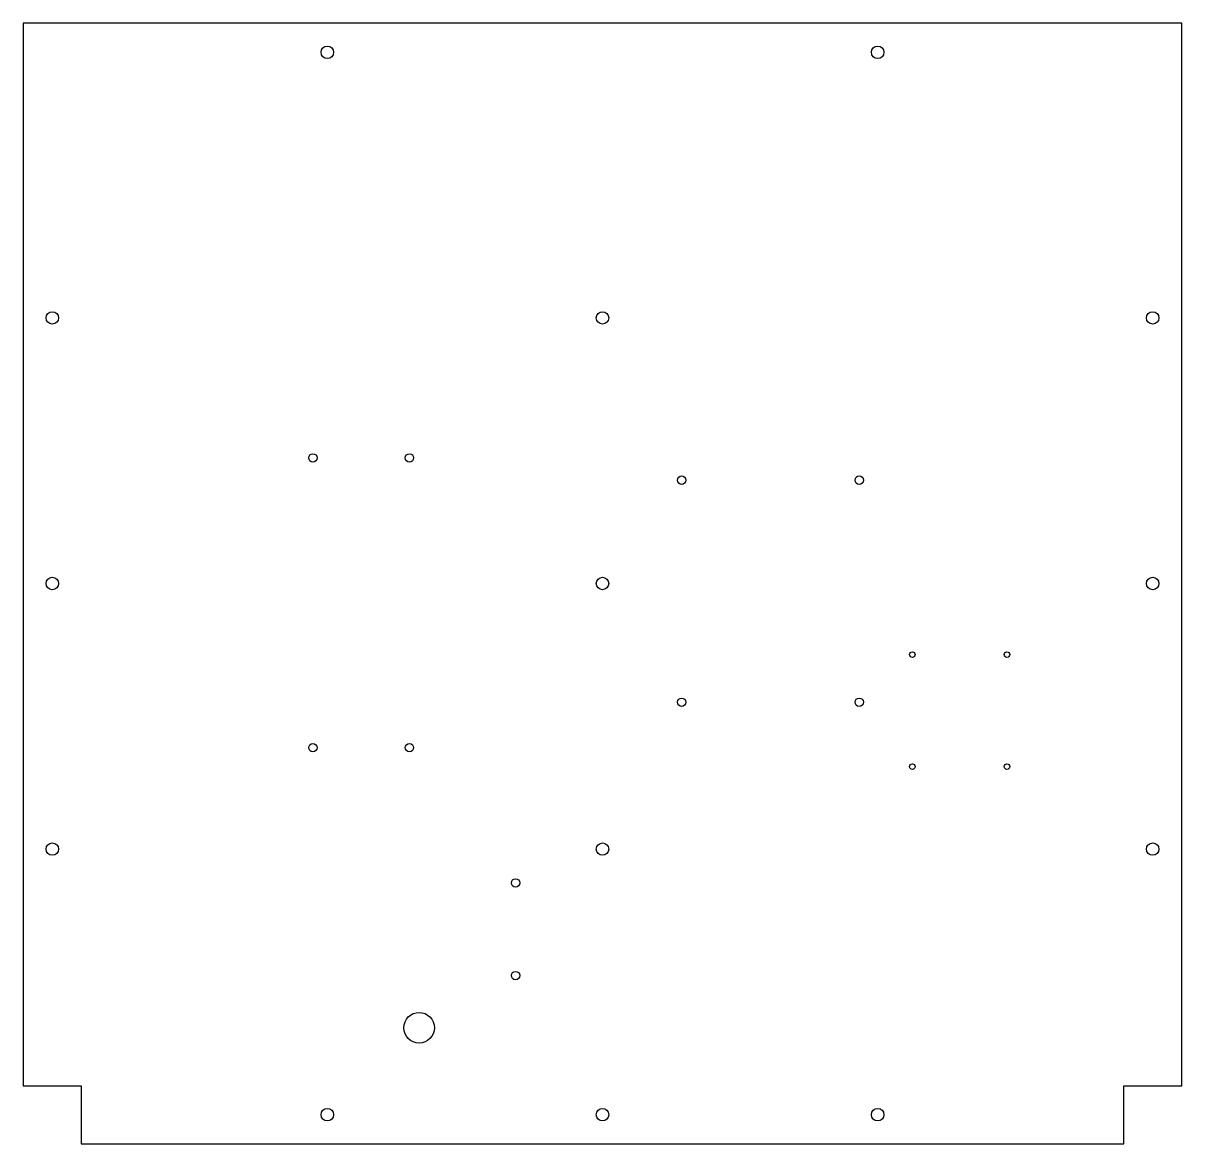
# Model space of a CAD drawing. Header units: inches. Extents: x -11.8 to 11.8, y -11.4 to 11.4.
import ezdxf

# ---------------------------------------------------------------- set-up
doc = ezdxf.new("R2010")
doc.units = ezdxf.units.IN
doc.layers.add('CUTOUTS', color=1, linetype='CONTINUOUS')
doc.layers.add('PERIMETER', color=5, linetype='CONTINUOUS')

msp = doc.modelspace()

# ---------------------------------------------------------------- linework, layer by layer
at = {"layer": 'CUTOUTS'}
for centre, radius in [((-5.61, 10.827), 0.127), ((5.61, 10.827), 0.127), ((-11.22, 5.413), 0.127), ((0, 5.413), 0.127), ((11.22, 5.413), 0.127), ((-5.906, 2.559), 0.0856), ((-3.937, 2.559), 0.0856), ((1.614, 2.106), 0.0856), ((5.236, 2.106), 0.0856), ((-11.22, 0), 0.127), ((0, 0), 0.127), ((11.22, 0), 0.127), ((6.319, -1.449), 0.0561), ((8.248, -1.449), 0.0561), ((1.614, -2.421), 0.0856), ((5.236, -2.421), 0.0856), ((-5.906, -3.346), 0.0856), ((-3.937, -3.346), 0.0856), ((6.319, -3.732), 0.0561), ((8.248, -3.732), 0.0561), ((-11.22, -5.413), 0.127), ((0, -5.413), 0.127), ((11.22, -5.413), 0.127), ((-1.772, -6.102), 0.0856), ((-1.772, -7.992), 0.0856), ((-3.74, -9.055), 0.312), ((-5.61, -10.827), 0.127), ((0, -10.827), 0.127), ((5.61, -10.827), 0.127)]:
    msp.add_circle(centre, radius, dxfattribs=at)
at = {"layer": 'PERIMETER'}
for p, q in [((11.814, 11.42), (-11.814, 11.42)), ((-11.814, 11.42), (-11.814, -10.239)), ((11.814, -10.239), (11.814, 11.42)), ((-11.814, -10.239), (-10.633, -10.239)), ((-10.633, -10.239), (-10.633, -11.42)), ((10.633, -11.42), (10.633, -10.239)), ((10.633, -10.239), (11.814, -10.239)), ((-10.633, -11.42), (10.633, -11.42))]:
    msp.add_line(p, q, dxfattribs=at)

doc.saveas('drawing.dxf')
